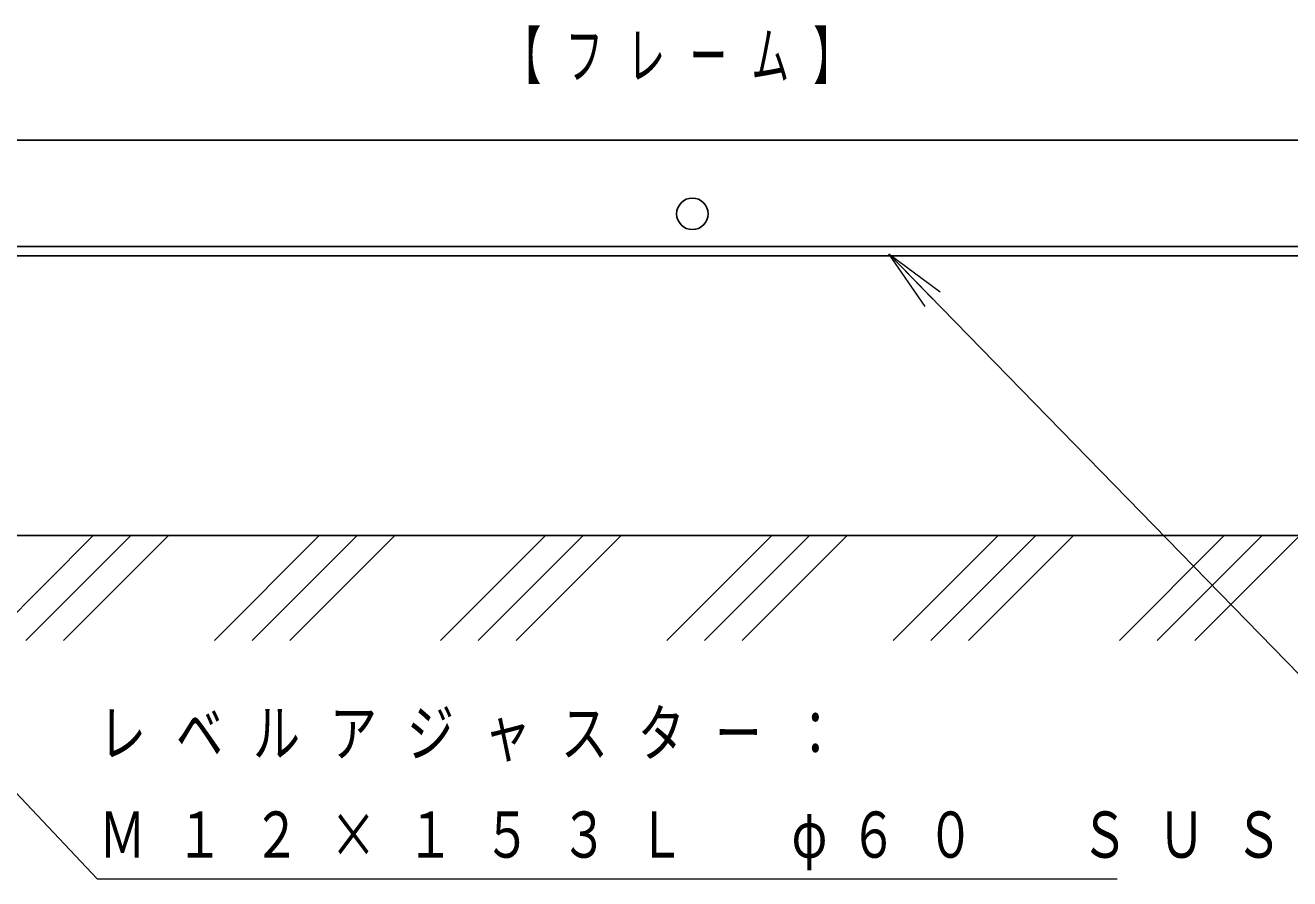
# Model space of a CAD drawing. Units: millimetres on the paper. Extents: x -385 to 0, y -594 to 267.
# Drawn here: x -129.6 to -69.4, y 119.5 to 160.1 of the extents above; entities that cross this region are included whole.
import ezdxf

# ---------------------------------------------------------------- set-up
doc = ezdxf.new("R2010")
doc.units = ezdxf.units.MM
doc.layers.add('1_10', color=7, linetype='Continuous', lineweight=25)
doc.styles.add('ＭＳ ゴシック', font='')
doc.styles.get('ＭＳ ゴシック').set_extended_font_data('MS Gothic')

msp = doc.modelspace()

# ---------------------------------------------------------------- linework, layer by layer
at = {"layer": '1_10', "color": 60}
for p, q in [((-147.413, 154.634), (-48.313, 154.634)), ((-58.863, 149.584), (-136.863, 149.584)), ((-136.863, 149.134), (-58.863, 149.134))]:
    msp.add_line(p, q, dxfattribs=at)
at = {"layer": '1_10', "lineweight": 13}
for p, q in [((-88.509, 149.222), (-86.414, 147.075)), ((-88.509, 149.222), (-86.056, 147.425)), ((-86.771, 146.726), (-88.509, 149.222)), ((-131.409, 130.814), (-126.409, 135.814)), ((-129.613, 130.814), (-124.613, 135.814)), ((-127.817, 130.814), (-122.817, 135.814)), ((-120.633, 130.814), (-115.633, 135.814)), ((-118.837, 130.814), (-113.837, 135.814)), ((-117.041, 130.814), (-112.041, 135.814)), ((-109.856, 130.814), (-104.856, 135.814)), ((-108.06, 130.814), (-103.06, 135.814)), ((-106.264, 130.814), (-101.264, 135.814)), ((-99.08, 130.814), (-94.08, 135.814)), ((-97.284, 130.814), (-92.284, 135.814)), ((-95.488, 130.814), (-90.488, 135.814)), ((-88.304, 130.814), (-83.304, 135.814)), ((-86.508, 130.814), (-81.508, 135.814)), ((-84.712, 130.814), (-79.712, 135.814)), ((-77.528, 130.814), (-72.528, 135.814)), ((-75.732, 130.814), (-70.732, 135.814)), ((-73.935, 130.814), (-68.935, 135.814))]:
    msp.add_line(p, q, dxfattribs=at)
at = {"layer": '1_10'}
msp.add_line((-29.044, 135.814), (-148.663, 135.814), dxfattribs=at)
at = {"layer": '1_10', "lineweight": 13}
for points in [[(-88.509, 149.222), (-59.467, 119.476), (-22.649, 119.476)], [(-141.519, 135.695), (-126.214, 119.476), (-77.63, 119.476)]]:
    msp.add_lwpolyline(points, dxfattribs=at)
at = {"layer": '1_10', "color": 60}
msp.add_circle((-97.863, 151.134), 0.75, dxfattribs=at)

# ---------------------------------------------------------------- texts
at = {"layer": '1_10', "char_height": 2.199, "attachment_point": 4, "style": 'ＭＳ ゴシック'}
for s, insert in [('\\T1.64;\\W0.6;【フレーム】', (-106.863, 158.544)), ('\\T1.63;\\W0.75;レベルアジャスター：', (-126.133, 126.276)), ('\\T1.63;\\W0.75;Ｍ１２×１５３Ｌ\u3000φ６０\u3000ＳＵＳ', (-126.133, 121.276))]:
    msp.add_mtext(s, dxfattribs=dict(at, insert=insert))

doc.saveas('drawing.dxf')
